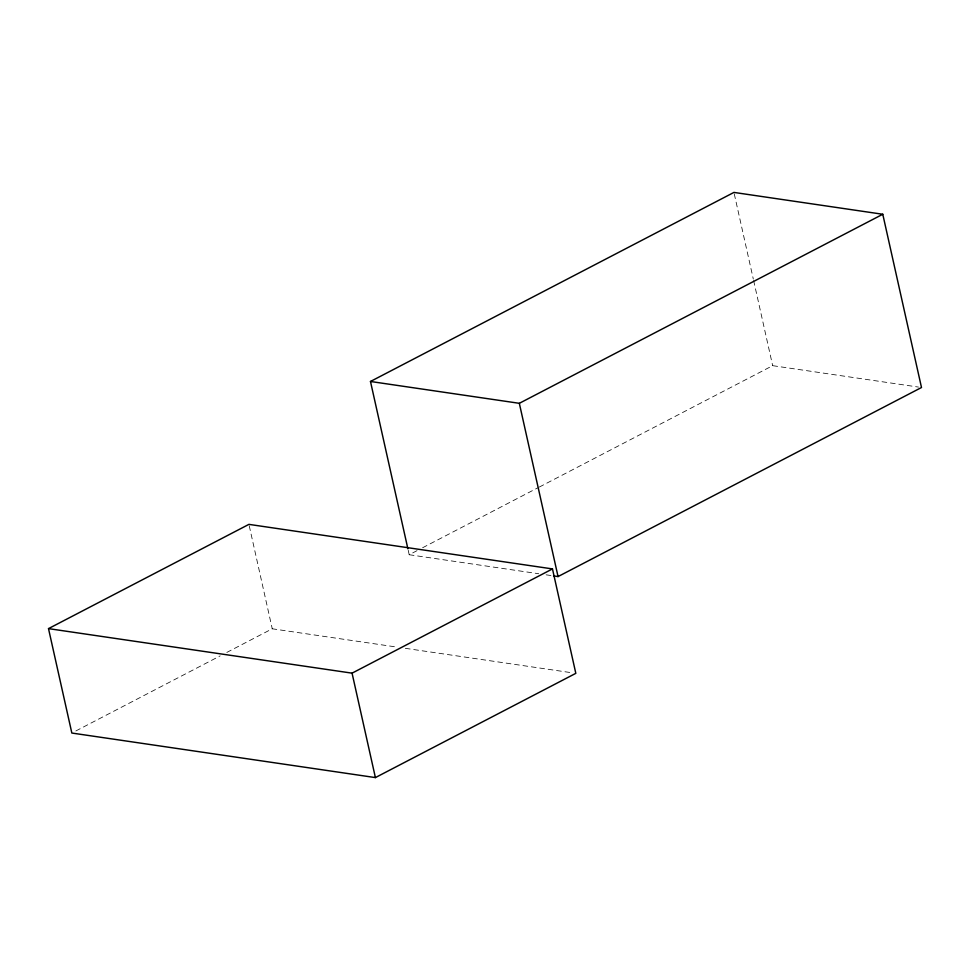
<?xml version="1.0" encoding="UTF-8"?>
<svg xmlns="http://www.w3.org/2000/svg" width="970" height="970" viewBox="0 0 970 970"><rect width="100%" height="100%" fill="white"/><g stroke="black" fill="none" stroke-linecap="round" stroke-linejoin="round"><path stroke-width="0.73" stroke-dasharray="4.85 3.64" d="M408.224 550.317L409.207 554.731L417.258 550.536M422.617 547.747L537.962 487.752M539.296 487.061L772.666 365.666L918.517 387.078M75.854 730.956L220.141 655.89M226.822 652.422L272.255 628.79L397.858 647.22M409.207 554.731L538.702 573.731M546.146 574.822L552.1 575.695M405.339 648.324L572.821 672.901M734.266 193.891L753.302 279.045M753.629 280.512L772.666 365.666M249.241 525.837L272.255 628.79"/><path stroke-width="1.45" d="M407.897 548.85L370.479 381.477L733.938 192.412L882.773 214.261L921.5 387.515L558.053 576.568L553.579 575.913M48.5 628.621L248.914 524.37L552.476 568.917L575.816 673.338L375.402 777.588L71.841 733.041L48.5 628.621L352.061 673.156L552.476 568.917M370.479 381.477L519.326 403.314L882.773 214.261M519.326 403.314L558.053 576.568M352.061 673.156L375.402 777.588"/></g></svg>
